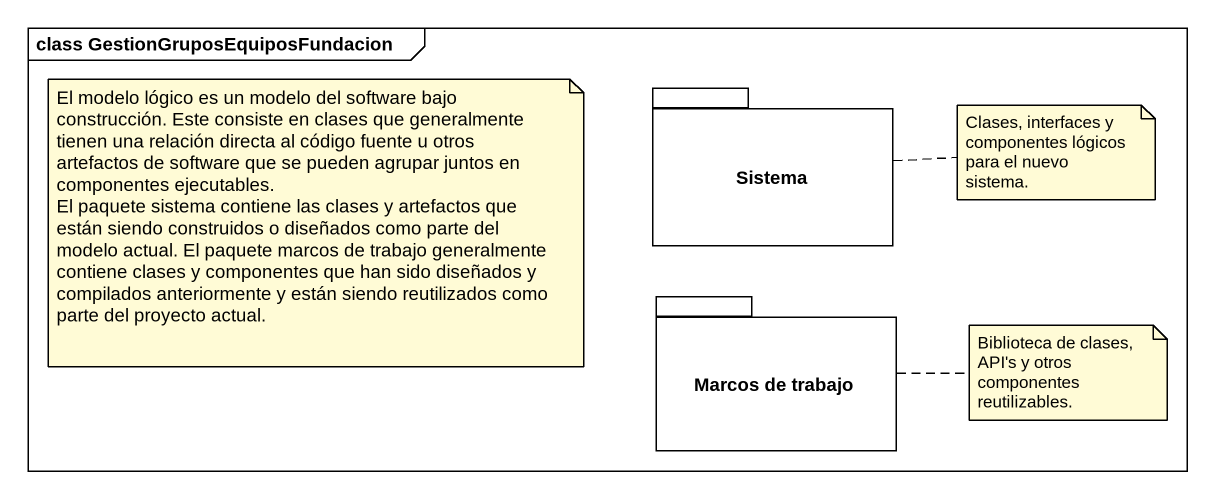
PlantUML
@startuml
mainframe class GestionGruposEquiposFundacion
package Sistema {
}
package "Marcos de trabajo" as Marcos_de_trabajo {
}
note as N1
  El modelo lógico es un modelo del software bajo construcción. Este consiste en clases que generalmente tienen una relación directa al código fuente u otros artefactos de software que se pueden agrupar juntos en componentes ejecutables.
  El paquete sistema contiene las clases y artefactos que están siendo construidos o diseñados como parte del modelo actual. El paquete marcos de trabajo generalmente contiene clases y componentes que han sido diseñados y compilados anteriormente y están siendo reutilizados como parte del proyecto actual.
end note
note right of Sistema : Clases, interfaces y componentes lógicos para el nuevo sistema.
note right of Marcos_de_trabajo : Biblioteca de clases, API's y otros componentes reutilizables.
@enduml
